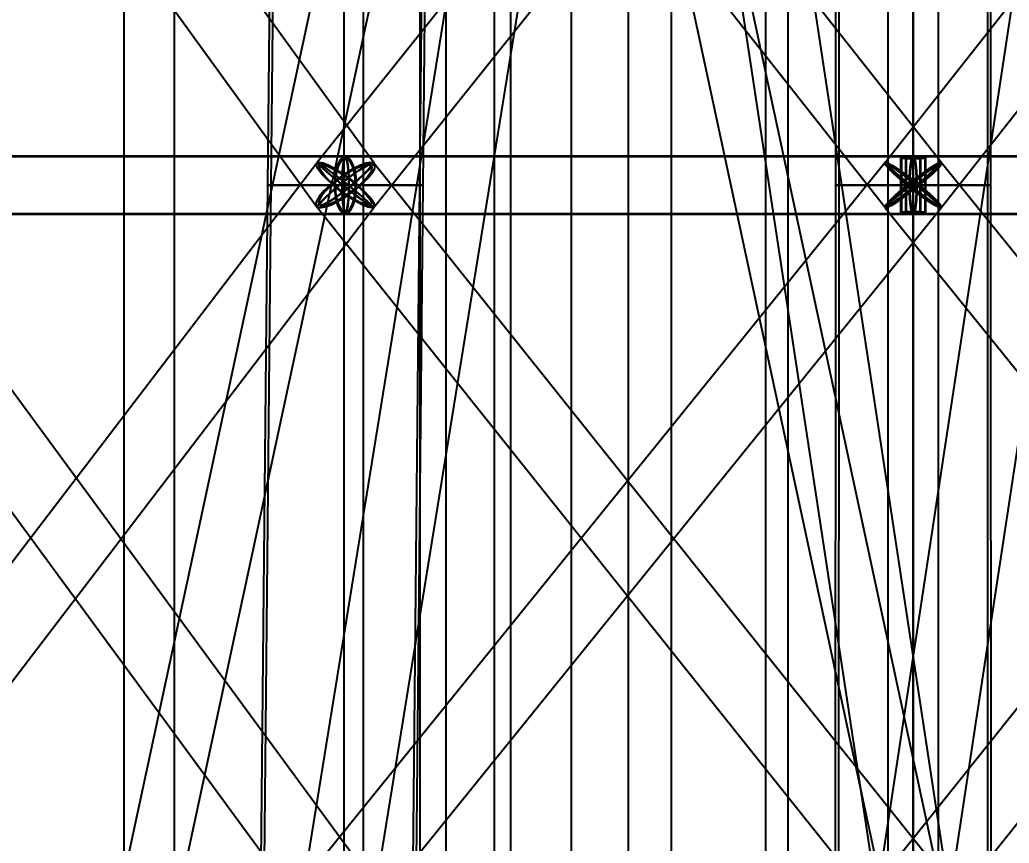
# Model space of a CAD drawing. Header units: millimetres. Extents: x -123812 to 252100, y -3000 to 639000.
# Drawn here: x -6279 to 675, y 325373 to 331163 of the extents above; entities that cross this region are included whole.
import ezdxf

# ---------------------------------------------------------------- set-up
doc = ezdxf.new("R2010")
doc.units = ezdxf.units.MM
for name, color, linetype, lineweight in [('D-BMK-AXIS', 7, 'Continuous', 13), ('D-STR-CORE', 7, 'Continuous', 25), ('D-STR-DIM', 7, 'Continuous', 13), ('D-STR-STRC', 7, 'Continuous', 25)]:
    doc.layers.add(name, color=color, linetype=linetype, lineweight=lineweight)
doc.styles.add('OpenSansCondensed-Light', font='OpenSansCondensed-Light.ttf')
doc.styles.add('TOWER_UNICODE', font='Arial Unicode.ttf')
doc.dimstyles.new('EZDXF', dxfattribs={"dimtxt": 0.25, "dimasz": 0.175, "dimexe": 0.375, "dimexo": 0.125, "dimgap": 0.1, "dimtad": 1, "dimlfac": 100, "dimzin": 12, "dimdsep": 46, "dimtxsty": 'OpenSansCondensed-Light', "dimblk": 'ARCHTICK', "dimcen": 2.5, "dimazin": 3, "dimtfac": 0.5, "dimtmove": 2, "dimatfit": 3})

# ---------------------------------------------------------------- blocks, each defined once
blk = doc.blocks.new('_ARCHTICK')
at = {"color": 0, "linetype": 'BYBLOCK', "const_width": 0.15}
blk.add_lwpolyline([(-0.5, -0.5), (0.5, 0.5)], dxfattribs=at)

msp = doc.modelspace()

# ---------------------------------------------------------------- linework, layer by layer
at = {"layer": 'D-BMK-AXIS'}
msp.add_line((0, -3000), (0, 639000), dxfattribs=at)
at = {"layer": 'D-STR-CORE'}
for points in [[(-4000, 100000), (-4000, 375000), (-3284.1, 375000), (-3284.1, 100000)], [(-4000, 100000), (-4000, 375000), (-3284.1, 375000), (-3284.1, 100000)], [(-3863.7, 100000), (-3863.7, 375000), (-2944.5, 375000), (-2944.5, 100000)], [(-3863.7, 100000), (-3863.7, 375000), (-2944.5, 375000), (-2944.5, 100000)], [(-3464.1, 100000), (-3464.1, 375000), (-2404.2, 375000), (-2404.2, 100000)], [(-3464.1, 100000), (-3464.1, 375000), (-2404.2, 375000), (-2404.2, 100000)], [(-2828.4, 100000), (-2828.4, 375000), (-1700, 375000), (-1700, 100000)], [(-2828.4, 100000), (-2828.4, 375000), (-1700, 375000), (-1700, 100000)], [(-2000, 100000), (-2000, 375000), (-880, 375000), (-880, 100000)], [(-2000, 100000), (-2000, 375000), (-880, 375000), (-880, 100000)], [(-1035.3, 100000), (-1035.3, 375000), (0, 375000), (0, 100000)], [(-1035.3, 100000), (-1035.3, 375000), (0, 375000), (0, 100000)], [(0, 100000), (0, 375000), (1035.3, 375000), (1035.3, 100000)], [(0, 100000), (0, 375000), (1035.3, 375000), (1035.3, 100000)]]:
    msp.add_lwpolyline(points, close=True, dxfattribs=at)
at = {"layer": 'D-STR-STRC'}
for points in [[(-5568.1, 349958), (-198.7, 324958), (-192, 324952.9), (-172.1, 324951.1), (-140.5, 324952.6), (-99.4, 324957.3), (-51.4, 324965), (0, 324975), (51.4, 324986.7), (99.4, 324999.4), (140.5, 325012), (172.1, 325023.9), (192, 325034.1), (198.7, 325042), (-5170.6, 350042)], [(-198.7, 350042), (-5568.1, 325042), (-5561.3, 325034.1), (-5541.5, 325023.9), (-5509.9, 325012), (-5468.7, 324999.4), (-5420.8, 324986.7), (-5369.4, 324975), (-5317.9, 324965), (-5270, 324957.3), (-5228.8, 324952.6), (-5197.2, 324951.1), (-5177.4, 324952.9), (-5170.6, 324958), (198.7, 349958)], [(-250.8, 350040.3), (-4291.2, 325040.3), (-4282.7, 325033.7), (-4257.6, 325024.9), (-4217.8, 325014.4), (-4165.8, 325002.9), (-4105.4, 324991.2), (-4040.5, 324980.1), (-3975.5, 324970.3), (-3915.1, 324962.6), (-3863.1, 324957.4), (-3823.3, 324955.1), (-3798.2, 324955.9), (-3789.7, 324959.7), (250.8, 349959.7)], [(-4040, 349962.1), (-251.1, 324962.1), (-242.6, 324959.5), (-217.5, 324959.7), (-177.6, 324962.6), (-125.6, 324968.1), (-65, 324975.8), (0, 324985.1), (65, 324995.4), (125.6, 325006), (177.6, 325016.3), (217.5, 325025.4), (242.6, 325032.8), (251.1, 325037.9), (-3537.7, 350037.9)], [(3537.7, 350038.1), (-251.1, 325038.1), (-242.6, 325036.5), (-217.5, 325032.4), (-177.6, 325026.1), (-125.6, 325018), (-65, 325008.7), (0, 324998.8), (65, 324989), (125.6, 324980), (177.6, 324972.3), (217.5, 324966.5), (242.6, 324962.9), (251.1, 324961.9), (4040, 349961.9)], [(-7812.4, 334846.6), (-4191.4, 329846.6), (-4169.4, 329841.2), (-4135.3, 329846.6), (-4091.2, 329862.5), (-4040.3, 329887.7), (-3985.9, 329920.6), (-3931.8, 329958.9), (-3881.7, 330000), (-3839, 330041.1), (-3806.6, 330079.4), (-3786.7, 330112.3), (-3780.6, 330137.5), (-3788.9, 330153.4), (-7409.9, 335153.4)], [(-197.6, 335158.8), (-4187.7, 330158.8), (-4186.4, 330153.4), (-4171.7, 330137.5), (-4144.7, 330112.3), (-4107.1, 330079.4), (-4061.5, 330041.1), (-4011.1, 330000), (-3959.3, 329958.9), (-3909.5, 329920.6), (-3865.3, 329887.7), (-3829.5, 329862.5), (-3804.7, 329846.6), (-3792.5, 329841.2), (197.6, 334841.2)], [(-4140, 334846.6), (-200.2, 329846.6), (-195.1, 329841.2), (-176.7, 329846.6), (-146.3, 329862.5), (-106, 329887.7), (-58.4, 329920.6), (-6.8, 329958.9), (45.2, 330000), (94.2, 330041.1), (136.7, 330079.4), (169.9, 330112.3), (191.6, 330137.5), (200.2, 330153.4), (-3739.6, 335153.4)], [(3739.6, 335153.4), (-200.2, 330153.4), (-191.6, 330137.5), (-169.9, 330112.3), (-136.7, 330079.4), (-94.2, 330041.1), (-45.2, 330000), (6.8, 329958.9), (58.4, 329920.6), (106, 329887.7), (146.3, 329862.5), (176.7, 329846.6), (195.1, 329841.2), (200.2, 329846.6), (4140, 334846.6)], [(-7604, 324845.5), (-3788.6, 329845.5), (-3786.4, 329861.5), (-3798.1, 329886.9), (-3822.9, 329920), (-3859.1, 329958.6), (-3904.2, 330000), (-3955.2, 330041.4), (-4008.5, 330080), (-4060.6, 330113.1), (-4107.9, 330138.5), (-4147.2, 330154.5), (-4175.8, 330160), (-4191.7, 330154.5), (-8007.1, 325154.5)], [(-7908.7, 329845.5), (-4240.9, 324845.5), (-4218.9, 324840), (-4184.8, 324845.5), (-4140.9, 324861.5), (-4090.1, 324886.9), (-4035.9, 324920), (-3982.1, 324958.6), (-3932.2, 325000), (-3889.7, 325041.4), (-3857.5, 325080), (-3837.7, 325113.1), (-3831.8, 325138.5), (-3840, 325154.5), (-7507.9, 330154.5)], [(-7708.3, 329796.8), (-3990.1, 329796.8), (-3970, 329803.7), (-3951.2, 329824), (-3935.1, 329856.3), (-3922.8, 329898.4), (-3915, 329947.4), (-3912.4, 330000), (-3915, 330052.6), (-3922.8, 330101.6), (-3935.1, 330143.7), (-3951.2, 330176), (-3970, 330196.3), (-3990.1, 330203.2), (-7708.3, 330203.2)], [(-7708.3, 329796.8), (-3990.1, 329796.8), (-3970, 329803.7), (-3951.2, 329824), (-3935.1, 329856.3), (-3922.8, 329898.4), (-3915, 329947.4), (-3912.4, 330000), (-3915, 330052.6), (-3922.8, 330101.6), (-3935.1, 330143.7), (-3951.2, 330176), (-3970, 330196.3), (-3990.1, 330203.2), (-7708.3, 330203.2)], [(-3843.9, 324840), (196.6, 329840), (195.4, 329845.5), (180.8, 329861.5), (154, 329886.9), (116.6, 329920), (71.3, 329958.6), (21.1, 330000), (-30.5, 330041.4), (-80, 330080), (-124.1, 330113.1), (-159.7, 330138.5), (-184.4, 330154.5), (-196.6, 330160), (-4237.1, 325160)], [(199.2, 325154.5), (-3790.9, 330154.5), (-3796, 330160), (-3814.3, 330154.5), (-3844.5, 330138.5), (-3884.7, 330113.1), (-3932.1, 330080), (-3983.4, 330041.4), (-4035.2, 330000), (-4083.9, 329958.6), (-4126.3, 329920), (-4159.3, 329886.9), (-4180.8, 329861.5), (-4189.3, 329845.5), (-199.2, 324845.5)], [(3790.9, 330154.5), (-199.2, 325154.5), (-190.7, 325138.5), (-169.2, 325113.1), (-136.1, 325080), (-93.8, 325041.4), (-45.1, 325000), (6.7, 324958.6), (58, 324920), (105.4, 324886.9), (145.6, 324861.5), (175.9, 324845.5), (194.2, 324840), (199.2, 324845.5), (4189.3, 329845.5)], [(4237.1, 325160), (196.6, 330160), (184.4, 330154.5), (159.7, 330138.5), (124.1, 330113.1), (80, 330080), (30.5, 330041.4), (-21.1, 330000), (-71.3, 329958.6), (-116.6, 329920), (-154, 329886.9), (-180.8, 329861.5), (-195.4, 329845.5), (-196.6, 329840), (3843.9, 324840)], [(3990.1, 330203.2), (0, 330203.2), (-6.9, 330196.3), (-13.3, 330176), (-18.8, 330143.7), (-23, 330101.6), (-25.6, 330052.6), (-26.5, 330000), (-25.6, 329947.4), (-23, 329898.4), (-18.8, 329856.3), (-13.3, 329824), (-6.9, 329803.7), (0, 329796.8), (3990.1, 329796.8)], [(3990.1, 330203.2), (0, 330203.2), (-6.9, 330196.3), (-13.3, 330176), (-18.8, 330143.7), (-23, 330101.6), (-25.6, 330052.6), (-26.5, 330000), (-25.6, 329947.4), (-23, 329898.4), (-18.8, 329856.3), (-13.3, 329824), (-6.9, 329803.7), (0, 329796.8), (3990.1, 329796.8)]]:
    msp.add_lwpolyline(points, dxfattribs=at)
for points in [[(-5547.2, 325000), (-5191.6, 325000), (-5191.6, 350000), (-5547.2, 350000)], [(-5547.2, 325000), (-5191.6, 325000), (-5191.6, 350000), (-5547.2, 350000)], [(-177.8, 325000), (177.8, 325000), (177.8, 350000), (-177.8, 350000)], [(-177.8, 325000), (177.8, 325000), (177.8, 350000), (-177.8, 350000)], [(-4536.7, 330000), (-3443.6, 330000), (-3394.4, 335000), (-4485.2, 335000)], [(-4513.8, 330000), (-3466.4, 330000), (-3416.6, 335000), (-4463, 335000)], [(-546.5, 330000), (546.5, 330000), (545.4, 335000), (-545.4, 335000)], [(-546.5, 330000), (546.5, 330000), (545.4, 335000), (-545.4, 335000)], [(-523.7, 330000), (523.7, 330000), (523.2, 335000), (-523.2, 335000)], [(-7010.3, 329800), (88.8, 329800), (88.8, 330200), (-7010.3, 330200)], [(-6973.3, 329800), (51.8, 329800), (51.8, 330200), (-6973.3, 330200)], [(-6973.3, 329800), (51.8, 329800), (51.8, 330200), (-6973.3, 330200)], [(-4098.5, 330000), (-4141.2, 329958.9), (-4173.6, 329920.6), (-4193.6, 329887.7), (-4199.6, 329862.5), (-4191.4, 329846.6), (-4169.4, 329841.2), (-4135.3, 329846.6), (-4091.2, 329862.5), (-4040.3, 329887.7), (-3985.9, 329920.6), (-3931.8, 329958.9), (-3881.7, 330000), (-3839, 330041.1), (-3806.6, 330079.4), (-3786.7, 330112.3), (-3780.6, 330137.5), (-3788.9, 330153.4), (-3810.8, 330158.8), (-3845, 330153.4), (-3889, 330137.5), (-3940, 330112.3), (-3994.3, 330079.4), (-4048.4, 330041.1)], [(-3904.2, 330000), (-3859.1, 329958.6), (-3822.9, 329920), (-3798.1, 329886.9), (-3786.4, 329861.5), (-3788.6, 329845.5), (-3804.5, 329840), (-3833, 329845.5), (-3872.3, 329861.5), (-3919.6, 329886.9), (-3971.7, 329920), (-4025.1, 329958.6), (-4076.1, 330000), (-4121.2, 330041.4), (-4157.4, 330080), (-4182.2, 330113.1), (-4193.9, 330138.5), (-4191.7, 330154.5), (-4175.8, 330160), (-4147.2, 330154.5), (-4107.9, 330138.5), (-4060.6, 330113.1), (-4008.5, 330080), (-3955.2, 330041.4)], [(-3945, 330000), (-3996.8, 329958.6), (-4048.2, 329920), (-4095.5, 329886.9), (-4135.7, 329861.5), (-4166, 329845.5), (-4184.3, 329840), (-4189.3, 329845.5), (-4180.8, 329861.5), (-4159.3, 329886.9), (-4126.3, 329920), (-4083.9, 329958.6), (-4035.2, 330000), (-3983.4, 330041.4), (-3932.1, 330080), (-3884.7, 330113.1), (-3844.5, 330138.5), (-3814.3, 330154.5), (-3796, 330160), (-3790.9, 330154.5), (-3799.4, 330138.5), (-3821, 330113.1), (-3854, 330080), (-3896.3, 330041.4)], [(-4011.1, 330000), (-3959.3, 329958.9), (-3909.5, 329920.6), (-3865.3, 329887.7), (-3829.5, 329862.5), (-3804.7, 329846.6), (-3792.5, 329841.2), (-3793.8, 329846.6), (-3808.5, 329862.5), (-3835.6, 329887.7), (-3873.2, 329920.6), (-3918.7, 329958.9), (-3969.1, 330000), (-4021, 330041.1), (-4070.7, 330079.4), (-4115, 330112.3), (-4150.7, 330137.5), (-4175.6, 330153.4), (-4187.7, 330158.8), (-4186.4, 330153.4), (-4171.7, 330137.5), (-4144.7, 330112.3), (-4107.1, 330079.4), (-4061.5, 330041.1)], [(-4087.8, 330000), (-4126.4, 329963), (-4155.6, 329928.4), (-4173.5, 329898.8), (-4179, 329876), (-4171.6, 329861.7), (-4151.8, 329856.9), (-4121, 329861.7), (-4081.3, 329876), (-4035.3, 329898.8), (-3986.3, 329928.4), (-3937.6, 329963), (-3892.4, 330000), (-3853.9, 330037), (-3824.7, 330071.6), (-3806.7, 330101.2), (-3801.3, 330124), (-3808.7, 330138.3), (-3828.5, 330143.1), (-3859.3, 330138.3), (-3899, 330124), (-3944.9, 330101.2), (-3993.9, 330071.6), (-4042.7, 330037)], [(-3912.7, 330000), (-3872, 329962.7), (-3839.3, 329927.9), (-3817, 329898), (-3806.4, 329875.1), (-3808.4, 329860.7), (-3822.7, 329855.8), (-3848.5, 329860.7), (-3883.9, 329875.1), (-3926.6, 329898), (-3973.5, 329927.9), (-4021.6, 329962.7), (-4067.6, 330000), (-4108.3, 330037.3), (-4140.9, 330072.1), (-4163.3, 330102), (-4173.8, 330124.9), (-4171.9, 330139.3), (-4157.5, 330144.2), (-4131.8, 330139.3), (-4096.3, 330124.9), (-4053.7, 330102), (-4006.7, 330072.1), (-3958.6, 330037.3)], [(-3949.5, 330000), (-3996.2, 329962.7), (-4042.4, 329927.9), (-4085.2, 329898), (-4121.4, 329875.1), (-4148.7, 329860.7), (-4165.2, 329855.8), (-4169.7, 329860.7), (-4162, 329875.1), (-4142.6, 329898), (-4112.9, 329927.9), (-4074.7, 329962.7), (-4030.8, 330000), (-3984.1, 330037.3), (-3937.8, 330072.1), (-3895.1, 330102), (-3858.9, 330124.9), (-3831.6, 330139.3), (-3815.1, 330144.2), (-3810.5, 330139.3), (-3818.2, 330124.9), (-3837.6, 330102), (-3867.4, 330072.1), (-3905.6, 330037.3)], [(-4009.1, 330000), (-3962.3, 329963), (-3917.4, 329928.4), (-3877.5, 329898.8), (-3845.3, 329876), (-3823, 329861.7), (-3812, 329856.9), (-3813.2, 329861.7), (-3826.4, 329876), (-3850.8, 329898.8), (-3884.7, 329928.4), (-3925.7, 329963), (-3971.2, 330000), (-4018, 330037), (-4062.8, 330071.6), (-4102.7, 330101.2), (-4134.9, 330124), (-4157.3, 330138.3), (-4168.3, 330143.1), (-4167.1, 330138.3), (-4153.9, 330124), (-4129.5, 330101.2), (-4095.6, 330071.6), (-4054.5, 330037)], [(-4067.9, 330000), (-4065.2, 329947.4), (-4057.5, 329898.4), (-4045.1, 329856.3), (-4029, 329824), (-4010.3, 329803.7), (-3990.1, 329796.8), (-3970, 329803.7), (-3951.2, 329824), (-3935.1, 329856.3), (-3922.8, 329898.4), (-3915, 329947.4), (-3912.4, 330000), (-3915, 330052.6), (-3922.8, 330101.6), (-3935.1, 330143.7), (-3951.2, 330176), (-3970, 330196.3), (-3990.1, 330203.2), (-4010.3, 330196.3), (-4029, 330176), (-4045.1, 330143.7), (-4057.5, 330101.6), (-4065.2, 330052.6)], [(-4067.9, 330000), (-4065.2, 329947.4), (-4057.5, 329898.4), (-4045.1, 329856.3), (-4029, 329824), (-4010.3, 329803.7), (-3990.1, 329796.8), (-3970, 329803.7), (-3951.2, 329824), (-3935.1, 329856.3), (-3922.8, 329898.4), (-3915, 329947.4), (-3912.4, 330000), (-3915, 330052.6), (-3922.8, 330101.6), (-3935.1, 330143.7), (-3951.2, 330176), (-3970, 330196.3), (-3990.1, 330203.2), (-4010.3, 330196.3), (-4029, 330176), (-4045.1, 330143.7), (-4057.5, 330101.6), (-4065.2, 330052.6)], [(-4061.8, 330000), (-4059.3, 329951.5), (-4052.2, 329906.4), (-4040.8, 329867.6), (-4025.9, 329837.9), (-4008.7, 329819.2), (-3990.1, 329812.8), (-3971.6, 329819.2), (-3954.3, 329837.9), (-3939.5, 329867.6), (-3928.1, 329906.4), (-3920.9, 329951.5), (-3918.5, 330000), (-3920.9, 330048.5), (-3928.1, 330093.6), (-3939.5, 330132.4), (-3954.3, 330162.1), (-3971.6, 330180.8), (-3990.1, 330187.2), (-4008.7, 330180.8), (-4025.9, 330162.1), (-4040.8, 330132.4), (-4052.2, 330093.6), (-4059.3, 330048.5)], [(-4061.8, 330000), (-4059.3, 329951.5), (-4052.2, 329906.4), (-4040.8, 329867.6), (-4025.9, 329837.9), (-4008.7, 329819.2), (-3990.1, 329812.8), (-3971.6, 329819.2), (-3954.3, 329837.9), (-3939.5, 329867.6), (-3928.1, 329906.4), (-3920.9, 329951.5), (-3918.5, 330000), (-3920.9, 330048.5), (-3928.1, 330093.6), (-3939.5, 330132.4), (-3954.3, 330162.1), (-3971.6, 330180.8), (-3990.1, 330187.2), (-4008.7, 330180.8), (-4025.9, 330162.1), (-4040.8, 330132.4), (-4052.2, 330093.6), (-4059.3, 330048.5)], [(-4016.6, 330000), (-4015.7, 329947.4), (-4013.1, 329898.4), (-4008.9, 329856.3), (-4003.4, 329824), (-3997, 329803.7), (-3990.1, 329796.8), (0, 329796.8), (6.9, 329803.7), (13.3, 329824), (18.8, 329856.3), (23, 329898.4), (25.6, 329947.4), (26.5, 330000), (25.6, 330052.6), (23, 330101.6), (18.8, 330143.7), (13.3, 330176), (6.9, 330196.3), (0, 330203.2), (-3990.1, 330203.2), (-3997, 330196.3), (-4003.4, 330176), (-4008.9, 330143.7), (-4013.1, 330101.6), (-4015.7, 330052.6)], [(-4016.6, 330000), (-4015.7, 329947.4), (-4013.1, 329898.4), (-4008.9, 329856.3), (-4003.4, 329824), (-3997, 329803.7), (-3990.1, 329796.8), (-3983.3, 329803.7), (-3976.9, 329824), (-3971.4, 329856.3), (-3967.2, 329898.4), (-3964.5, 329947.4), (-3963.6, 330000), (-3964.5, 330052.6), (-3967.2, 330101.6), (-3971.4, 330143.7), (-3976.9, 330176), (-3983.3, 330196.3), (-3990.1, 330203.2), (-3997, 330196.3), (-4003.4, 330176), (-4008.9, 330143.7), (-4013.1, 330101.6), (-4015.7, 330052.6)], [(-4016.6, 330000), (-4015.7, 329947.4), (-4013.1, 329898.4), (-4008.9, 329856.3), (-4003.4, 329824), (-3997, 329803.7), (-3990.1, 329796.8), (0, 329796.8), (6.9, 329803.7), (13.3, 329824), (18.8, 329856.3), (23, 329898.4), (25.6, 329947.4), (26.5, 330000), (25.6, 330052.6), (23, 330101.6), (18.8, 330143.7), (13.3, 330176), (6.9, 330196.3), (0, 330203.2), (-3990.1, 330203.2), (-3997, 330196.3), (-4003.4, 330176), (-4008.9, 330143.7), (-4013.1, 330101.6), (-4015.7, 330052.6)], [(-4016.6, 330000), (-4015.7, 329947.4), (-4013.1, 329898.4), (-4008.9, 329856.3), (-4003.4, 329824), (-3997, 329803.7), (-3990.1, 329796.8), (-3983.3, 329803.7), (-3976.9, 329824), (-3971.4, 329856.3), (-3967.2, 329898.4), (-3964.5, 329947.4), (-3963.6, 330000), (-3964.5, 330052.6), (-3967.2, 330101.6), (-3971.4, 330143.7), (-3976.9, 330176), (-3983.3, 330196.3), (-3990.1, 330203.2), (-3997, 330196.3), (-4003.4, 330176), (-4008.9, 330143.7), (-4013.1, 330101.6), (-4015.7, 330052.6)], [(-4014.6, 330000), (-4013.7, 329951.5), (-4011.3, 329906.4), (-4007.4, 329867.6), (-4002.3, 329837.9), (-3996.5, 329819.2), (-3990.1, 329812.8), (-3983.8, 329819.2), (-3977.9, 329837.9), (-3972.8, 329867.6), (-3969, 329906.4), (-3966.5, 329951.5), (-3965.7, 330000), (-3966.5, 330048.5), (-3969, 330093.6), (-3972.8, 330132.4), (-3977.9, 330162.1), (-3983.8, 330180.8), (-3990.1, 330187.2), (-3996.5, 330180.8), (-4002.3, 330162.1), (-4007.4, 330132.4), (-4011.3, 330093.6), (-4013.7, 330048.5)], [(-4014.6, 330000), (-4013.7, 329951.5), (-4011.3, 329906.4), (-4007.4, 329867.6), (-4002.3, 329837.9), (-3996.5, 329819.2), (-3990.1, 329812.8), (-3983.8, 329819.2), (-3977.9, 329837.9), (-3972.8, 329867.6), (-3969, 329906.4), (-3966.5, 329951.5), (-3965.7, 330000), (-3966.5, 330048.5), (-3969, 330093.6), (-3972.8, 330132.4), (-3977.9, 330162.1), (-3983.8, 330180.8), (-3990.1, 330187.2), (-3996.5, 330180.8), (-4002.3, 330162.1), (-4007.4, 330132.4), (-4011.3, 330093.6), (-4013.7, 330048.5)], [(-45.2, 330000), (-94.2, 329958.9), (-136.7, 329920.6), (-169.9, 329887.7), (-191.6, 329862.5), (-200.2, 329846.6), (-195.1, 329841.2), (-176.7, 329846.6), (-146.3, 329862.5), (-106, 329887.7), (-58.4, 329920.6), (-6.8, 329958.9), (45.2, 330000), (94.2, 330041.1), (136.7, 330079.4), (169.9, 330112.3), (191.6, 330137.5), (200.2, 330153.4), (195.1, 330158.8), (176.7, 330153.4), (146.3, 330137.5), (106, 330112.3), (58.4, 330079.4), (6.8, 330041.1)], [(45.2, 330000), (94.2, 329958.9), (136.7, 329920.6), (169.9, 329887.7), (191.6, 329862.5), (200.2, 329846.6), (195.1, 329841.2), (176.7, 329846.6), (146.3, 329862.5), (106, 329887.7), (58.4, 329920.6), (6.8, 329958.9), (-45.2, 330000), (-94.2, 330041.1), (-136.7, 330079.4), (-169.9, 330112.3), (-191.6, 330137.5), (-200.2, 330153.4), (-195.1, 330158.8), (-176.7, 330153.4), (-146.3, 330137.5), (-106, 330112.3), (-58.4, 330079.4), (-6.8, 330041.1)], [(21.1, 330000), (71.3, 329958.6), (116.6, 329920), (154, 329886.9), (180.8, 329861.5), (195.4, 329845.5), (196.6, 329840), (184.4, 329845.5), (159.7, 329861.5), (124.1, 329886.9), (80, 329920), (30.5, 329958.6), (-21.1, 330000), (-71.3, 330041.4), (-116.6, 330080), (-154, 330113.1), (-180.8, 330138.5), (-195.4, 330154.5), (-196.6, 330160), (-184.4, 330154.5), (-159.7, 330138.5), (-124.1, 330113.1), (-80, 330080), (-30.5, 330041.4)], [(-21.1, 330000), (-71.3, 329958.6), (-116.6, 329920), (-154, 329886.9), (-180.8, 329861.5), (-195.4, 329845.5), (-196.6, 329840), (-184.4, 329845.5), (-159.7, 329861.5), (-124.1, 329886.9), (-80, 329920), (-30.5, 329958.6), (21.1, 330000), (71.3, 330041.4), (116.6, 330080), (154, 330113.1), (180.8, 330138.5), (195.4, 330154.5), (196.6, 330160), (184.4, 330154.5), (159.7, 330138.5), (124.1, 330113.1), (80, 330080), (30.5, 330041.4)], [(-40.8, 330000), (-84.9, 329963), (-123.3, 329928.4), (-153.2, 329898.8), (-172.7, 329876), (-180.5, 329861.7), (-175.9, 329856.9), (-159.3, 329861.7), (-131.9, 329876), (-95.5, 329898.8), (-52.6, 329928.4), (-6.1, 329963), (40.8, 330000), (84.9, 330037), (123.3, 330071.6), (153.2, 330101.2), (172.7, 330124), (180.5, 330138.3), (175.9, 330143.1), (159.3, 330138.3), (131.9, 330124), (95.5, 330101.2), (52.6, 330071.6), (6.1, 330037)], [(40.8, 330000), (84.9, 329963), (123.3, 329928.4), (153.2, 329898.8), (172.7, 329876), (180.5, 329861.7), (175.9, 329856.9), (159.3, 329861.7), (131.9, 329876), (95.5, 329898.8), (52.6, 329928.4), (6.1, 329963), (-40.8, 330000), (-84.9, 330037), (-123.3, 330071.6), (-153.2, 330101.2), (-172.7, 330124), (-180.5, 330138.3), (-175.9, 330143.1), (-159.3, 330138.3), (-131.9, 330124), (-95.5, 330101.2), (-52.6, 330071.6), (-6.1, 330037)], [(19.1, 330000), (64.3, 329962.7), (105.1, 329927.9), (138.8, 329898), (163, 329875.1), (176.1, 329860.7), (177.3, 329855.8), (166.3, 329860.7), (144, 329875.1), (111.9, 329898), (72.1, 329927.9), (27.5, 329962.7), (-19.1, 330000), (-64.3, 330037.3), (-105.1, 330072.1), (-138.8, 330102), (-163, 330124.9), (-176.1, 330139.3), (-177.3, 330144.2), (-166.3, 330139.3), (-144, 330124.9), (-111.9, 330102), (-72.1, 330072.1), (-27.5, 330037.3)], [(-19.1, 330000), (-64.3, 329962.7), (-105.1, 329927.9), (-138.8, 329898), (-163, 329875.1), (-176.1, 329860.7), (-177.3, 329855.8), (-166.3, 329860.7), (-144, 329875.1), (-111.9, 329898), (-72.1, 329927.9), (-27.5, 329962.7), (19.1, 330000), (64.3, 330037.3), (105.1, 330072.1), (138.8, 330102), (163, 330124.9), (176.1, 330139.3), (177.3, 330144.2), (166.3, 330139.3), (144, 330124.9), (111.9, 330102), (72.1, 330072.1), (27.5, 330037.3)], [(88.8, 330200), (-88.8, 330200), (-88.8, 329800), (88.8, 329800)], [(83.4, 330188), (-83.4, 330188), (-83.4, 329812), (83.4, 329812)], [(51.8, 330200), (-51.8, 330200), (-51.8, 329800), (51.8, 329800)], [(51.8, 330200), (-51.8, 330200), (-51.8, 329800), (51.8, 329800)], [(-51.8, 329800), (6973.3, 329800), (6973.3, 330200), (-51.8, 330200)], [(-51.8, 330200), (51.8, 330200), (51.8, 329800), (-51.8, 329800)], [(-51.8, 329800), (6973.3, 329800), (6973.3, 330200), (-51.8, 330200)], [(-51.8, 330200), (51.8, 330200), (51.8, 329800), (-51.8, 329800)], [(48.7, 330188), (-48.7, 330188), (-48.7, 329812), (48.7, 329812)], [(48.7, 330188), (-48.7, 330188), (-48.7, 329812), (48.7, 329812)], [(-48.7, 330188), (48.7, 330188), (48.7, 329812), (-48.7, 329812)], [(-48.7, 330188), (48.7, 330188), (48.7, 329812), (-48.7, 329812)], [(-26.5, 330000), (-25.6, 329947.4), (-23, 329898.4), (-18.8, 329856.3), (-13.3, 329824), (-6.9, 329803.7), (0, 329796.8), (6.9, 329803.7), (13.3, 329824), (18.8, 329856.3), (23, 329898.4), (25.6, 329947.4), (26.5, 330000), (25.6, 330052.6), (23, 330101.6), (18.8, 330143.7), (13.3, 330176), (6.9, 330196.3), (0, 330203.2), (-6.9, 330196.3), (-13.3, 330176), (-18.8, 330143.7), (-23, 330101.6), (-25.6, 330052.6)], [(-26.5, 330000), (-25.6, 329947.4), (-23, 329898.4), (-18.8, 329856.3), (-13.3, 329824), (-6.9, 329803.7), (0, 329796.8), (6.9, 329803.7), (13.3, 329824), (18.8, 329856.3), (23, 329898.4), (25.6, 329947.4), (26.5, 330000), (25.6, 330052.6), (23, 330101.6), (18.8, 330143.7), (13.3, 330176), (6.9, 330196.3), (0, 330203.2), (-6.9, 330196.3), (-13.3, 330176), (-18.8, 330143.7), (-23, 330101.6), (-25.6, 330052.6)], [(26.5, 330000), (25.6, 329947.4), (23, 329898.4), (18.8, 329856.3), (13.3, 329824), (6.9, 329803.7), (0, 329796.8), (-6.9, 329803.7), (-13.3, 329824), (-18.8, 329856.3), (-23, 329898.4), (-25.6, 329947.4), (-26.5, 330000), (-25.6, 330052.6), (-23, 330101.6), (-18.8, 330143.7), (-13.3, 330176), (-6.9, 330196.3), (0, 330203.2), (6.9, 330196.3), (13.3, 330176), (18.8, 330143.7), (23, 330101.6), (25.6, 330052.6)], [(26.5, 330000), (25.6, 329947.4), (23, 329898.4), (18.8, 329856.3), (13.3, 329824), (6.9, 329803.7), (0, 329796.8), (-6.9, 329803.7), (-13.3, 329824), (-18.8, 329856.3), (-23, 329898.4), (-25.6, 329947.4), (-26.5, 330000), (-25.6, 330052.6), (-23, 330101.6), (-18.8, 330143.7), (-13.3, 330176), (-6.9, 330196.3), (0, 330203.2), (6.9, 330196.3), (13.3, 330176), (18.8, 330143.7), (23, 330101.6), (25.6, 330052.6)], [(-24.4, 330000), (-23.6, 329951.5), (-21.2, 329906.4), (-17.3, 329867.6), (-12.2, 329837.9), (-6.3, 329819.2), (0, 329812.8), (6.3, 329819.2), (12.2, 329837.9), (17.3, 329867.6), (21.2, 329906.4), (23.6, 329951.5), (24.4, 330000), (23.6, 330048.5), (21.2, 330093.6), (17.3, 330132.4), (12.2, 330162.1), (6.3, 330180.8), (0, 330187.2), (-6.3, 330180.8), (-12.2, 330162.1), (-17.3, 330132.4), (-21.2, 330093.6), (-23.6, 330048.5)], [(-24.4, 330000), (-23.6, 329951.5), (-21.2, 329906.4), (-17.3, 329867.6), (-12.2, 329837.9), (-6.3, 329819.2), (0, 329812.8), (6.3, 329819.2), (12.2, 329837.9), (17.3, 329867.6), (21.2, 329906.4), (23.6, 329951.5), (24.4, 330000), (23.6, 330048.5), (21.2, 330093.6), (17.3, 330132.4), (12.2, 330162.1), (6.3, 330180.8), (0, 330187.2), (-6.3, 330180.8), (-12.2, 330162.1), (-17.3, 330132.4), (-21.2, 330093.6), (-23.6, 330048.5)], [(24.4, 330000), (23.6, 329951.5), (21.2, 329906.4), (17.3, 329867.6), (12.2, 329837.9), (6.3, 329819.2), (0, 329812.8), (-6.3, 329819.2), (-12.2, 329837.9), (-17.3, 329867.6), (-21.2, 329906.4), (-23.6, 329951.5), (-24.4, 330000), (-23.6, 330048.5), (-21.2, 330093.6), (-17.3, 330132.4), (-12.2, 330162.1), (-6.3, 330180.8), (0, 330187.2), (6.3, 330180.8), (12.2, 330162.1), (17.3, 330132.4), (21.2, 330093.6), (23.6, 330048.5)], [(24.4, 330000), (23.6, 329951.5), (21.2, 329906.4), (17.3, 329867.6), (12.2, 329837.9), (6.3, 329819.2), (0, 329812.8), (-6.3, 329819.2), (-12.2, 329837.9), (-17.3, 329867.6), (-21.2, 329906.4), (-23.6, 329951.5), (-24.4, 330000), (-23.6, 330048.5), (-21.2, 330093.6), (-17.3, 330132.4), (-12.2, 330162.1), (-6.3, 330180.8), (0, 330187.2), (6.3, 330180.8), (12.2, 330162.1), (17.3, 330132.4), (21.2, 330093.6), (23.6, 330048.5)], [(-4588.1, 325000), (-3492.8, 325000), (-3443.6, 330000), (-4536.7, 330000)], [(-4564.6, 325000), (-3516.3, 325000), (-3466.4, 330000), (-4513.8, 330000)], [(-3443.6, 330000), (-3462.2, 330000), (-3516.8, 330000), (-3603.7, 330000), (-3716.9, 330000), (-3848.7, 330000), (-3990.1, 330000), (-4131.6, 330000), (-4263.4, 330000), (-4376.6, 330000), (-4463.4, 330000), (-4518, 330000), (-4536.7, 330000), (-4518, 330000), (-4463.4, 330000), (-4376.6, 330000), (-4263.4, 330000), (-4131.6, 330000), (-3990.1, 330000), (-3848.7, 330000), (-3716.9, 330000), (-3603.7, 330000), (-3516.8, 330000), (-3462.2, 330000)], [(-3466.4, 330000), (-3484.3, 330000), (-3536.6, 330000), (-3619.8, 330000), (-3728.3, 330000), (-3854.6, 330000), (-3990.1, 330000), (-4125.7, 330000), (-4252, 330000), (-4360.4, 330000), (-4443.7, 330000), (-4496, 330000), (-4513.8, 330000), (-4496, 330000), (-4443.7, 330000), (-4360.4, 330000), (-4252, 330000), (-4125.7, 330000), (-3990.1, 330000), (-3854.6, 330000), (-3728.3, 330000), (-3619.8, 330000), (-3536.6, 330000), (-3484.3, 330000)], [(-547.7, 325000), (547.7, 325000), (546.5, 330000), (-546.5, 330000)], [(-547.7, 325000), (547.7, 325000), (546.5, 330000), (-546.5, 330000)], [(546.5, 330000), (527.9, 330000), (473.3, 330000), (386.5, 330000), (273.3, 330000), (141.5, 330000), (0, 330000), (-141.5, 330000), (-273.3, 330000), (-386.5, 330000), (-473.3, 330000), (-527.9, 330000), (-546.5, 330000), (-527.9, 330000), (-473.3, 330000), (-386.5, 330000), (-273.3, 330000), (-141.5, 330000), (0, 330000), (141.5, 330000), (273.3, 330000), (386.5, 330000), (473.3, 330000), (527.9, 330000)], [(546.5, 330000), (527.9, 330000), (473.3, 330000), (386.5, 330000), (273.3, 330000), (141.5, 330000), (0, 330000), (-141.5, 330000), (-273.3, 330000), (-386.5, 330000), (-473.3, 330000), (-527.9, 330000), (-546.5, 330000), (-527.9, 330000), (-473.3, 330000), (-386.5, 330000), (-273.3, 330000), (-141.5, 330000), (0, 330000), (141.5, 330000), (273.3, 330000), (386.5, 330000), (473.3, 330000), (527.9, 330000)], [(-524.2, 325000), (524.2, 325000), (523.7, 330000), (-523.7, 330000)], [(523.7, 330000), (505.8, 330000), (453.5, 330000), (370.3, 330000), (261.8, 330000), (135.5, 330000), (0, 330000), (-135.5, 330000), (-261.8, 330000), (-370.3, 330000), (-453.5, 330000), (-505.8, 330000), (-523.7, 330000), (-505.8, 330000), (-453.5, 330000), (-370.3, 330000), (-261.8, 330000), (-135.5, 330000), (0, 330000), (135.5, 330000), (261.8, 330000), (370.3, 330000), (453.5, 330000), (505.8, 330000)]]:
    msp.add_lwpolyline(points, close=True, dxfattribs=at)

# ---------------------------------------------------------------- dimensions: what is measured, and where the dimension line sits
at = {"layer": 'D-STR-DIM'}
for base, p2 in [((-112000, 0), (0, 634000)), ((187000, 0), (0, 450000)), ((250000, 0), (0, 375000)), ((124000, 0), (0, 350000))]:
    msp.add_linear_dim(base=base, p1=(0, 0), p2=p2, angle=90, dimstyle='EZDXF', override={"dimtxt": 8400, "dimasz": 3750, "dimexe": 2100, "dimexo": 1800, "dimgap": 2100, "dimtad": 1, "dimdec": 0, "dimlfac": 1, "dimlunit": 2, "dimtxsty": 'TOWER_UNICODE', "dimclrd": 7, "dimclre": 7, "dimclrt": 7}, dxfattribs=at).render()

doc.saveas('drawing.dxf')
